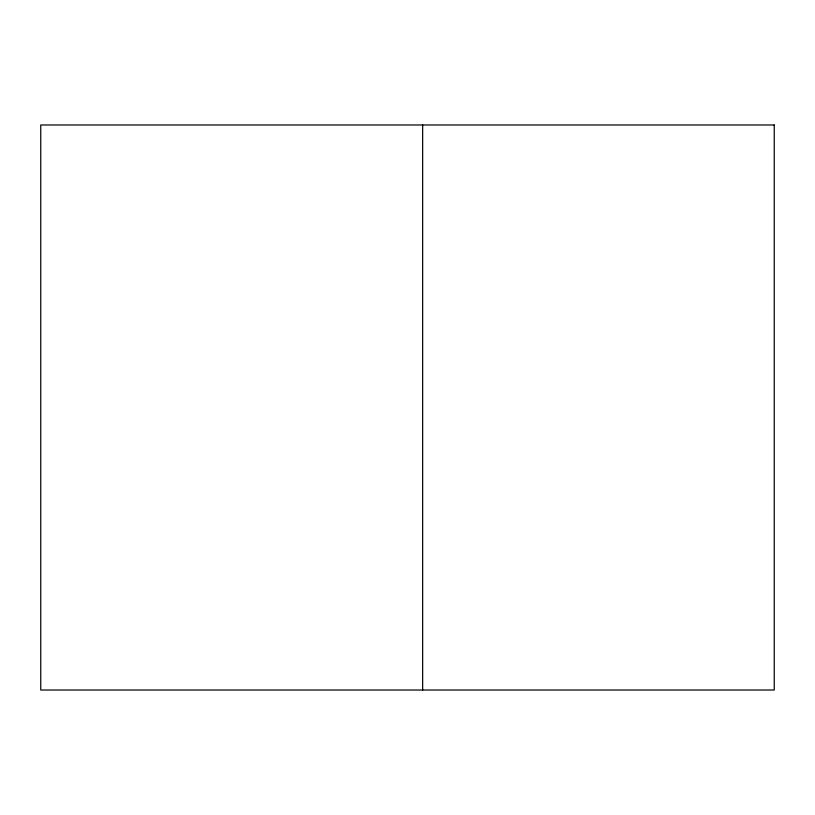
<?xml version="1.0" encoding="UTF-8"?>
<svg xmlns="http://www.w3.org/2000/svg" width="815" height="815" viewBox="0 0 815 815"><rect width="100%" height="100%" fill="white"/><g stroke="black" fill="none" stroke-linecap="round" stroke-linejoin="round"><path stroke-width="1.22" d="M422.659 124.98L422.659 690.02M774.25 124.98L40.75 124.98L40.75 690.02L774.25 690.02L774.25 124.98"/></g></svg>
